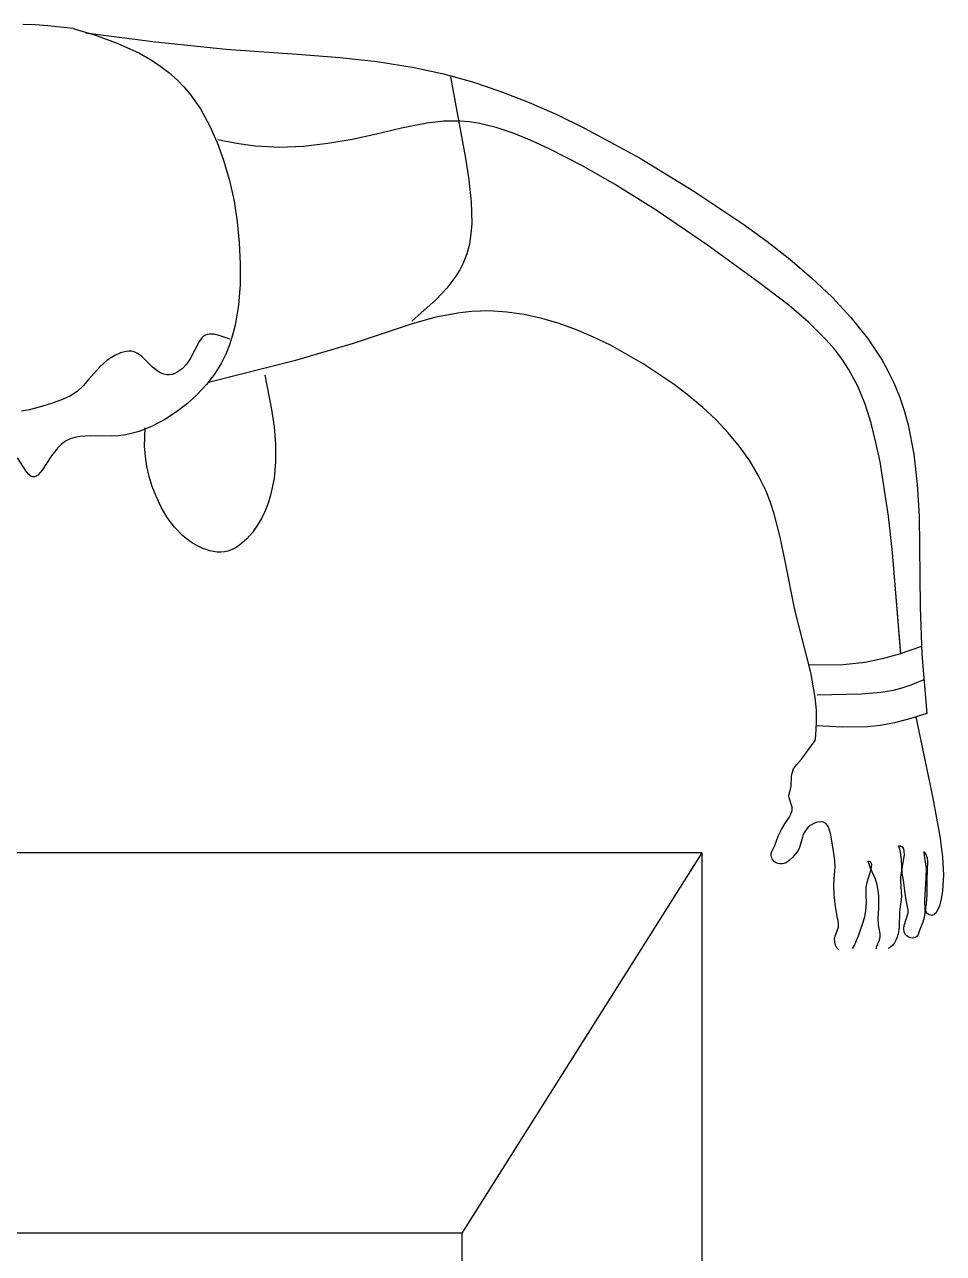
# Model space of a CAD drawing. Header units: metres. Extents: x 151 to 270, y 180 to 223.
# Drawn here: x 171.3165 to 171.5829, y 209.1448 to 209.5009 of the extents above; entities that cross this region are included whole.
import ezdxf

# ---------------------------------------------------------------- set-up
doc = ezdxf.new("R2010")
doc.units = ezdxf.units.M
doc.layers.add('1-AREA DE PRODUCCION', color=7, linetype='Continuous')

msp = doc.modelspace()

# ---------------------------------------------------------------- linework, layer by layer
at = {"layer": '1-AREA DE PRODUCCION', "color": 0, "lineweight": -2}
for p, q in [((171.31958, 209.50088), (171.31596, 209.50094)), ((171.31958, 209.50088), (171.31596, 209.50094)), ((171.32323, 209.50057), (171.31958, 209.50088)), ((171.32323, 209.50057), (171.31958, 209.50088)), ((171.33055, 209.49977), (171.32323, 209.50057)), ((171.33055, 209.49977), (171.32323, 209.50057)), ((171.33055, 209.49977), (171.33708, 209.49784)), ((171.33055, 209.49977), (171.33708, 209.49784)), ((171.33418, 209.49859), (171.3545, 209.49591)), ((171.33418, 209.49859), (171.3545, 209.49591)), ((171.33708, 209.49784), (171.34356, 209.49549)), ((171.33708, 209.49784), (171.34356, 209.49549)), ((171.34356, 209.49549), (171.34981, 209.49263)), ((171.34356, 209.49549), (171.34981, 209.49263)), ((171.3545, 209.49591), (171.37494, 209.49377)), ((171.3545, 209.49591), (171.37494, 209.49377)), ((171.34981, 209.49263), (171.35279, 209.49096)), ((171.34981, 209.49263), (171.35279, 209.49096)), ((171.37494, 209.49377), (171.39693, 209.49225)), ((171.37494, 209.49377), (171.39693, 209.49225)), ((171.39693, 209.49225), (171.40789, 209.49142)), ((171.39693, 209.49225), (171.40789, 209.49142)), ((171.40789, 209.49142), (171.41875, 209.49025)), ((171.40789, 209.49142), (171.41875, 209.49025)), ((171.35279, 209.49096), (171.35563, 209.48912)), ((171.35279, 209.49096), (171.35563, 209.48912)), ((171.35563, 209.48912), (171.35832, 209.48709)), ((171.35563, 209.48912), (171.35832, 209.48709)), ((171.41875, 209.49025), (171.42944, 209.48855)), ((171.41875, 209.49025), (171.42944, 209.48855)), ((171.42944, 209.48855), (171.43795, 209.48667)), ((171.42944, 209.48855), (171.43795, 209.48667)), ((171.35832, 209.48709), (171.36082, 209.48486)), ((171.35832, 209.48709), (171.36082, 209.48486)), ((171.36082, 209.48486), (171.36267, 209.48294)), ((171.36082, 209.48486), (171.36267, 209.48294)), ((171.43795, 209.48667), (171.44633, 209.48432)), ((171.43795, 209.48667), (171.44633, 209.48432)), ((171.44001, 209.48584), (171.44434, 209.46226)), ((171.44001, 209.48584), (171.44434, 209.46226)), ((171.44633, 209.48432), (171.4546, 209.48155)), ((171.44633, 209.48432), (171.4546, 209.48155)), ((171.36267, 209.48294), (171.36439, 209.48089)), ((171.36267, 209.48294), (171.36439, 209.48089)), ((171.36439, 209.48089), (171.36748, 209.47648)), ((171.36439, 209.48089), (171.36748, 209.47648)), ((171.4546, 209.48155), (171.46277, 209.47838)), ((171.4546, 209.48155), (171.46277, 209.47838)), ((171.46277, 209.47838), (171.47086, 209.47484)), ((171.46277, 209.47838), (171.47086, 209.47484)), ((171.36748, 209.47648), (171.37013, 209.47172)), ((171.36748, 209.47648), (171.37013, 209.47172)), ((171.47086, 209.47484), (171.47887, 209.47096)), ((171.47086, 209.47484), (171.47887, 209.47096)), ((171.37013, 209.47172), (171.37236, 209.46673)), ((171.37013, 209.47172), (171.37236, 209.46673)), ((171.42581, 209.47093), (171.4185, 209.4692)), ((171.42581, 209.47093), (171.4185, 209.4692)), ((171.4331, 209.47237), (171.42581, 209.47093)), ((171.4331, 209.47237), (171.42581, 209.47093)), ((171.43793, 209.47292), (171.4331, 209.47237)), ((171.43793, 209.47292), (171.4331, 209.47237)), ((171.44275, 209.47298), (171.43793, 209.47292)), ((171.44275, 209.47298), (171.43793, 209.47292)), ((171.44539, 209.47276), (171.44275, 209.47298)), ((171.44539, 209.47276), (171.44275, 209.47298)), ((171.44803, 209.47237), (171.44539, 209.47276)), ((171.44803, 209.47237), (171.44539, 209.47276)), ((171.45327, 209.47112), (171.44803, 209.47237)), ((171.45327, 209.47112), (171.44803, 209.47237)), ((171.45844, 209.46938), (171.45327, 209.47112)), ((171.45844, 209.46938), (171.45327, 209.47112)), ((171.47887, 209.47096), (171.49477, 209.4623)), ((171.47887, 209.47096), (171.49477, 209.4623)), ((171.37236, 209.46673), (171.37422, 209.46161)), ((171.37236, 209.46673), (171.37422, 209.46161)), ((171.37795, 209.46649), (171.37254, 209.46751)), ((171.37795, 209.46649), (171.37254, 209.46751)), ((171.38338, 209.46571), (171.37795, 209.46649)), ((171.38338, 209.46571), (171.37795, 209.46649)), ((171.40443, 209.46643), (171.3974, 209.46561)), ((171.40443, 209.46643), (171.3974, 209.46561)), ((171.41147, 209.46767), (171.40443, 209.46643)), ((171.41147, 209.46767), (171.40443, 209.46643)), ((171.4185, 209.4692), (171.41147, 209.46767)), ((171.4185, 209.4692), (171.41147, 209.46767)), ((171.46355, 209.46727), (171.45844, 209.46938)), ((171.46355, 209.46727), (171.45844, 209.46938)), ((171.46856, 209.46494), (171.46355, 209.46727)), ((171.46856, 209.46494), (171.46355, 209.46727)), ((171.39037, 209.46533), (171.38338, 209.46571)), ((171.39037, 209.46533), (171.38338, 209.46571)), ((171.3974, 209.46561), (171.39037, 209.46533)), ((171.3974, 209.46561), (171.39037, 209.46533)), ((171.47823, 209.45997), (171.46856, 209.46494)), ((171.47823, 209.45997), (171.46856, 209.46494)), ((171.37422, 209.46161), (171.37593, 209.45574)), ((171.37422, 209.46161), (171.37593, 209.45574)), ((171.44434, 209.46226), (171.44533, 209.45593)), ((171.44434, 209.46226), (171.44533, 209.45593)), ((171.48756, 209.45468), (171.47823, 209.45997)), ((171.48756, 209.45468), (171.47823, 209.45997)), ((171.49477, 209.4623), (171.51059, 209.45263)), ((171.49477, 209.4623), (171.51059, 209.45263)), ((171.37593, 209.45574), (171.37724, 209.44981)), ((171.37593, 209.45574), (171.37724, 209.44981)), ((171.44533, 209.45593), (171.44602, 209.44956)), ((171.44533, 209.45593), (171.44602, 209.44956)), ((171.49961, 209.44717), (171.48756, 209.45468)), ((171.49961, 209.44717), (171.48756, 209.45468)), ((171.51059, 209.45263), (171.5248, 209.44316)), ((171.51059, 209.45263), (171.5248, 209.44316)), ((171.37724, 209.44981), (171.37818, 209.44382)), ((171.37724, 209.44981), (171.37818, 209.44382)), ((171.44602, 209.44956), (171.44615, 209.44332)), ((171.44602, 209.44956), (171.44615, 209.44332)), ((171.51455, 209.43701), (171.49961, 209.44717)), ((171.51455, 209.43701), (171.49961, 209.44717)), ((171.37818, 209.44382), (171.37876, 209.43775)), ((171.37818, 209.44382), (171.37876, 209.43775)), ((171.44615, 209.44332), (171.44592, 209.44029)), ((171.44615, 209.44332), (171.44592, 209.44029)), ((171.5248, 209.44316), (171.53171, 209.43816)), ((171.5248, 209.44316), (171.53171, 209.43816)), ((171.37876, 209.43775), (171.37902, 209.4316)), ((171.37876, 209.43775), (171.37902, 209.4316)), ((171.44592, 209.44029), (171.44546, 209.43734)), ((171.44592, 209.44029), (171.44546, 209.43734)), ((171.53171, 209.43816), (171.53837, 209.43296)), ((171.53171, 209.43816), (171.53837, 209.43296)), ((171.44472, 209.43451), (171.44369, 209.43179)), ((171.44472, 209.43451), (171.44369, 209.43179)), ((171.44546, 209.43734), (171.44472, 209.43451)), ((171.44546, 209.43734), (171.44472, 209.43451)), ((171.52938, 209.42624), (171.51455, 209.43701)), ((171.52938, 209.42624), (171.51455, 209.43701)), ((171.37902, 209.4316), (171.37897, 209.42561)), ((171.37902, 209.4316), (171.37897, 209.42561)), ((171.44369, 209.43179), (171.44272, 209.42989)), ((171.44369, 209.43179), (171.44272, 209.42989)), ((171.53837, 209.43296), (171.54471, 209.42756)), ((171.53837, 209.43296), (171.54471, 209.42756)), ((171.44158, 209.42806), (171.43891, 209.42458)), ((171.44158, 209.42806), (171.43891, 209.42458)), ((171.44272, 209.42989), (171.44158, 209.42806)), ((171.44272, 209.42989), (171.44158, 209.42806)), ((171.54471, 209.42756), (171.55064, 209.42194)), ((171.54471, 209.42756), (171.55064, 209.42194)), ((171.37897, 209.42561), (171.37852, 209.41964)), ((171.37897, 209.42561), (171.37852, 209.41964)), ((171.43891, 209.42458), (171.43579, 209.42128)), ((171.43891, 209.42458), (171.43579, 209.42128)), ((171.5382, 209.4195), (171.52938, 209.42624)), ((171.5382, 209.4195), (171.52938, 209.42624)), ((171.43579, 209.42128), (171.42882, 209.41501)), ((171.43579, 209.42128), (171.42882, 209.41501)), ((171.55064, 209.42194), (171.55607, 209.4161)), ((171.55064, 209.42194), (171.55607, 209.4161)), ((171.37852, 209.41964), (171.37755, 209.41379)), ((171.37852, 209.41964), (171.37755, 209.41379)), ((171.44267, 209.41743), (171.43578, 209.41611)), ((171.44267, 209.41743), (171.43578, 209.41611)), ((171.44613, 209.4178), (171.44267, 209.41743)), ((171.44613, 209.4178), (171.44267, 209.41743)), ((171.45121, 209.41795), (171.44613, 209.4178)), ((171.45121, 209.41795), (171.44613, 209.4178)), ((171.45629, 209.41764), (171.45121, 209.41795)), ((171.45629, 209.41764), (171.45121, 209.41795)), ((171.46138, 209.41691), (171.45629, 209.41764)), ((171.46138, 209.41691), (171.45629, 209.41764)), ((171.46645, 209.41579), (171.46138, 209.41691)), ((171.46645, 209.41579), (171.46138, 209.41691)), ((171.5438, 209.41474), (171.5382, 209.4195)), ((171.5438, 209.41474), (171.5382, 209.4195)), ((171.37755, 209.41379), (171.37683, 209.41094)), ((171.37755, 209.41379), (171.37683, 209.41094)), ((171.42891, 209.41423), (171.4118, 209.40851)), ((171.42891, 209.41423), (171.4118, 209.40851)), ((171.43578, 209.41611), (171.42891, 209.41423)), ((171.43578, 209.41611), (171.42891, 209.41423)), ((171.47149, 209.41431), (171.46645, 209.41579)), ((171.47149, 209.41431), (171.46645, 209.41579)), ((171.4765, 209.4125), (171.47149, 209.41431)), ((171.4765, 209.4125), (171.47149, 209.41431)), ((171.54895, 209.40962), (171.5438, 209.41474)), ((171.54895, 209.40962), (171.5438, 209.41474)), ((171.55607, 209.4161), (171.56093, 209.41002)), ((171.55607, 209.4161), (171.56093, 209.41002)), ((171.36787, 209.41014), (171.367, 209.40892)), ((171.36787, 209.41014), (171.367, 209.40892)), ((171.36836, 209.4106), (171.36787, 209.41014)), ((171.36836, 209.4106), (171.36787, 209.41014)), ((171.36891, 209.41094), (171.36836, 209.4106)), ((171.36891, 209.41094), (171.36836, 209.4106)), ((171.36947, 209.41114), (171.36891, 209.41094)), ((171.36947, 209.41114), (171.36891, 209.41094)), ((171.37008, 209.41124), (171.36947, 209.41114)), ((171.37008, 209.41124), (171.36947, 209.41114)), ((171.37143, 209.41118), (171.37008, 209.41124)), ((171.37143, 209.41118), (171.37008, 209.41124)), ((171.37293, 209.41085), (171.37143, 209.41118)), ((171.37293, 209.41085), (171.37143, 209.41118)), ((171.37614, 209.40975), (171.37293, 209.41085)), ((171.37614, 209.40975), (171.37293, 209.41085)), ((171.37683, 209.41094), (171.37595, 209.40817)), ((171.37683, 209.41094), (171.37595, 209.40817)), ((171.48145, 209.4104), (171.4765, 209.4125)), ((171.48145, 209.4104), (171.4765, 209.4125)), ((171.48634, 209.40804), (171.48145, 209.4104)), ((171.48634, 209.40804), (171.48145, 209.4104)), ((171.55131, 209.40691), (171.54895, 209.40962)), ((171.55131, 209.40691), (171.54895, 209.40962)), ((171.56093, 209.41002), (171.56512, 209.40368)), ((171.56093, 209.41002), (171.56512, 209.40368)), ((171.34431, 209.4058), (171.34267, 209.40508)), ((171.34431, 209.4058), (171.34267, 209.40508)), ((171.34595, 209.40622), (171.34431, 209.4058)), ((171.34595, 209.40622), (171.34431, 209.4058)), ((171.34675, 209.40629), (171.34595, 209.40622)), ((171.34675, 209.40629), (171.34595, 209.40622)), ((171.34752, 209.40625), (171.34675, 209.40629)), ((171.34752, 209.40625), (171.34675, 209.40629)), ((171.34826, 209.40609), (171.34752, 209.40625)), ((171.34826, 209.40609), (171.34752, 209.40625)), ((171.34884, 209.40586), (171.34826, 209.40609)), ((171.34884, 209.40586), (171.34826, 209.40609)), ((171.34941, 209.40555), (171.34884, 209.40586)), ((171.34941, 209.40555), (171.34884, 209.40586)), ((171.35047, 209.40475), (171.34941, 209.40555)), ((171.35047, 209.40475), (171.34941, 209.40555)), ((171.367, 209.40892), (171.36454, 209.40411)), ((171.367, 209.40892), (171.36454, 209.40411)), ((171.37595, 209.40817), (171.37486, 209.40547)), ((171.37595, 209.40817), (171.37486, 209.40547)), ((171.4118, 209.40851), (171.39502, 209.40358)), ((171.4118, 209.40851), (171.39502, 209.40358)), ((171.49587, 209.40265), (171.48634, 209.40804)), ((171.49587, 209.40265), (171.48634, 209.40804)), ((171.55347, 209.40407), (171.55131, 209.40691)), ((171.55347, 209.40407), (171.55131, 209.40691)), ((171.34036, 209.40358), (171.33838, 209.40183)), ((171.34036, 209.40358), (171.33838, 209.40183)), ((171.34148, 209.40438), (171.34036, 209.40358)), ((171.34148, 209.40438), (171.34036, 209.40358)), ((171.34267, 209.40508), (171.34148, 209.40438)), ((171.34267, 209.40508), (171.34148, 209.40438)), ((171.3515, 209.40378), (171.35047, 209.40475)), ((171.3515, 209.40378), (171.35047, 209.40475)), ((171.35361, 209.40168), (171.3515, 209.40378)), ((171.35361, 209.40168), (171.3515, 209.40378)), ((171.36344, 209.40256), (171.36217, 209.40122)), ((171.36344, 209.40256), (171.36217, 209.40122)), ((171.36454, 209.40411), (171.36344, 209.40256)), ((171.36454, 209.40411), (171.36344, 209.40256)), ((171.39502, 209.40358), (171.36979, 209.39726)), ((171.39502, 209.40358), (171.36979, 209.39726)), ((171.37358, 209.40288), (171.37157, 209.39963)), ((171.37358, 209.40288), (171.37157, 209.39963)), ((171.37486, 209.40547), (171.37358, 209.40288)), ((171.37486, 209.40547), (171.37358, 209.40288)), ((171.50484, 209.39664), (171.49587, 209.40265)), ((171.50484, 209.39664), (171.49587, 209.40265)), ((171.55543, 209.40109), (171.55347, 209.40407)), ((171.55543, 209.40109), (171.55347, 209.40407)), ((171.56512, 209.40368), (171.56693, 209.40042)), ((171.56512, 209.40368), (171.56693, 209.40042)), ((171.33838, 209.40183), (171.33506, 209.39804)), ((171.33838, 209.40183), (171.33506, 209.39804)), ((171.35521, 209.40043), (171.35361, 209.40168)), ((171.35521, 209.40043), (171.35361, 209.40168)), ((171.35606, 209.39995), (171.35521, 209.40043)), ((171.35606, 209.39995), (171.35521, 209.40043)), ((171.35692, 209.39961), (171.35606, 209.39995)), ((171.35692, 209.39961), (171.35606, 209.39995)), ((171.35779, 209.39944), (171.35692, 209.39961)), ((171.35779, 209.39944), (171.35692, 209.39961)), ((171.35855, 209.39944), (171.35779, 209.39944)), ((171.35855, 209.39944), (171.35779, 209.39944)), ((171.3593, 209.39957), (171.35855, 209.39944)), ((171.3593, 209.39957), (171.35855, 209.39944)), ((171.36005, 209.39983), (171.3593, 209.39957)), ((171.36005, 209.39983), (171.3593, 209.39957)), ((171.36078, 209.4002), (171.36005, 209.39983)), ((171.36078, 209.4002), (171.36005, 209.39983)), ((171.36217, 209.40122), (171.36078, 209.4002)), ((171.36217, 209.40122), (171.36078, 209.4002)), ((171.37157, 209.39963), (171.36922, 209.39659)), ((171.37157, 209.39963), (171.36922, 209.39659)), ((171.38619, 209.39936), (171.38814, 209.38941)), ((171.38619, 209.39936), (171.38814, 209.38941)), ((171.55806, 209.39614), (171.55543, 209.40109)), ((171.55806, 209.39614), (171.55543, 209.40109)), ((171.56693, 209.40042), (171.56856, 209.39709)), ((171.56693, 209.40042), (171.56856, 209.39709)), ((171.33346, 209.39625), (171.3317, 209.39464)), ((171.33346, 209.39625), (171.3317, 209.39464)), ((171.33506, 209.39804), (171.33346, 209.39625)), ((171.33506, 209.39804), (171.33346, 209.39625)), ((171.36922, 209.39659), (171.36658, 209.39375)), ((171.36922, 209.39659), (171.36658, 209.39375)), ((171.5091, 209.39339), (171.50484, 209.39664)), ((171.5091, 209.39339), (171.50484, 209.39664)), ((171.5602, 209.39089), (171.55806, 209.39614)), ((171.5602, 209.39089), (171.55806, 209.39614)), ((171.56856, 209.39709), (171.57018, 209.39314)), ((171.56856, 209.39709), (171.57018, 209.39314)), ((171.32768, 209.39235), (171.32427, 209.39112)), ((171.32768, 209.39235), (171.32427, 209.39112)), ((171.32979, 209.39338), (171.32768, 209.39235)), ((171.32979, 209.39338), (171.32768, 209.39235)), ((171.3317, 209.39464), (171.32979, 209.39338)), ((171.3317, 209.39464), (171.32979, 209.39338)), ((171.36658, 209.39375), (171.36369, 209.39112)), ((171.36658, 209.39375), (171.36369, 209.39112)), ((171.51316, 209.38996), (171.5091, 209.39339)), ((171.51316, 209.38996), (171.5091, 209.39339)), ((171.57018, 209.39314), (171.57156, 209.38909)), ((171.57018, 209.39314), (171.57156, 209.38909)), ((171.3178, 209.38933), (171.31562, 209.38888)), ((171.3178, 209.38933), (171.31562, 209.38888)), ((171.32073, 209.3901), (171.3178, 209.38933)), ((171.32073, 209.3901), (171.3178, 209.38933)), ((171.32427, 209.39112), (171.32073, 209.3901)), ((171.32427, 209.39112), (171.32073, 209.3901)), ((171.36059, 209.38873), (171.35715, 209.38647)), ((171.36059, 209.38873), (171.35715, 209.38647)), ((171.36369, 209.39112), (171.36059, 209.38873)), ((171.36369, 209.39112), (171.36059, 209.38873)), ((171.38814, 209.38941), (171.38886, 209.3844)), ((171.38814, 209.38941), (171.38886, 209.3844)), ((171.51698, 209.38636), (171.51316, 209.38996)), ((171.51698, 209.38636), (171.51316, 209.38996)), ((171.56194, 209.38544), (171.5602, 209.39089)), ((171.56194, 209.38544), (171.5602, 209.39089)), ((171.57156, 209.38909), (171.57269, 209.38497)), ((171.57156, 209.38909), (171.57269, 209.38497)), ((171.35354, 209.38456), (171.34975, 209.38306)), ((171.35354, 209.38456), (171.34975, 209.38306)), ((171.35715, 209.38647), (171.35354, 209.38456)), ((171.35715, 209.38647), (171.35354, 209.38456)), ((171.38886, 209.3844), (171.38928, 209.37934)), ((171.38886, 209.3844), (171.38928, 209.37934)), ((171.52054, 209.38259), (171.51698, 209.38636)), ((171.52054, 209.38259), (171.51698, 209.38636)), ((171.56336, 209.37985), (171.56194, 209.38544)), ((171.56336, 209.37985), (171.56194, 209.38544)), ((171.57269, 209.38497), (171.57435, 209.37647)), ((171.57269, 209.38497), (171.57435, 209.37647)), ((171.32972, 209.38087), (171.3284, 209.3802)), ((171.32972, 209.38087), (171.3284, 209.3802)), ((171.3311, 209.38132), (171.32972, 209.38087)), ((171.3311, 209.38132), (171.32972, 209.38087)), ((171.33254, 209.3816), (171.3311, 209.38132)), ((171.33254, 209.3816), (171.3311, 209.38132)), ((171.33554, 209.38177), (171.33254, 209.3816)), ((171.33554, 209.38177), (171.33254, 209.3816)), ((171.3417, 209.38163), (171.33554, 209.38177)), ((171.3417, 209.38163), (171.33554, 209.38177)), ((171.34377, 209.38177), (171.3417, 209.38163)), ((171.34377, 209.38177), (171.3417, 209.38163)), ((171.34581, 209.38206), (171.34377, 209.38177)), ((171.34581, 209.38206), (171.34377, 209.38177)), ((171.3478, 209.38249), (171.34581, 209.38206)), ((171.3478, 209.38249), (171.34581, 209.38206)), ((171.34975, 209.38306), (171.3478, 209.38249)), ((171.34975, 209.38306), (171.3478, 209.38249)), ((171.35131, 209.37876), (171.35142, 209.3841)), ((171.35131, 209.37876), (171.35142, 209.3841)), ((171.52381, 209.37864), (171.52054, 209.38259)), ((171.52381, 209.37864), (171.52054, 209.38259)), ((171.32616, 209.37828), (171.32435, 209.37592)), ((171.32616, 209.37828), (171.32435, 209.37592)), ((171.32715, 209.37927), (171.32616, 209.37828)), ((171.32715, 209.37927), (171.32616, 209.37828)), ((171.3284, 209.3802), (171.32715, 209.37927)), ((171.3284, 209.3802), (171.32715, 209.37927)), ((171.35152, 209.3758), (171.35131, 209.37876)), ((171.35152, 209.3758), (171.35131, 209.37876)), ((171.38928, 209.37934), (171.38928, 209.37421)), ((171.38928, 209.37934), (171.38928, 209.37421)), ((171.52674, 209.37451), (171.52381, 209.37864)), ((171.52674, 209.37451), (171.52381, 209.37864)), ((171.56453, 209.37421), (171.56336, 209.37985)), ((171.56453, 209.37421), (171.56336, 209.37985)), ((171.31703, 209.37132), (171.31446, 209.37537)), ((171.31703, 209.37132), (171.31446, 209.37537)), ((171.32435, 209.37592), (171.32157, 209.37178)), ((171.32435, 209.37592), (171.32157, 209.37178)), ((171.35198, 209.37285), (171.35152, 209.3758)), ((171.35198, 209.37285), (171.35152, 209.3758)), ((171.38928, 209.37421), (171.38883, 209.36936)), ((171.38928, 209.37421), (171.38883, 209.36936)), ((171.52931, 209.37019), (171.52674, 209.37451)), ((171.52931, 209.37019), (171.52674, 209.37451)), ((171.56701, 209.35844), (171.56453, 209.37421)), ((171.56701, 209.35844), (171.56453, 209.37421)), ((171.57435, 209.37647), (171.57534, 209.36766)), ((171.57435, 209.37647), (171.57534, 209.36766)), ((171.31772, 209.37054), (171.31703, 209.37132)), ((171.31772, 209.37054), (171.31703, 209.37132)), ((171.3184, 209.37002), (171.31772, 209.37054)), ((171.3184, 209.37002), (171.31772, 209.37054)), ((171.31875, 209.36989), (171.3184, 209.37002)), ((171.31875, 209.36989), (171.3184, 209.37002)), ((171.31969, 209.36998), (171.31939, 209.36988)), ((171.31969, 209.36998), (171.31939, 209.36988)), ((171.3203, 209.37038), (171.31969, 209.36998)), ((171.3203, 209.37038), (171.31969, 209.36998)), ((171.32093, 209.371), (171.3203, 209.37038)), ((171.32093, 209.371), (171.3203, 209.37038)), ((171.32157, 209.37178), (171.32093, 209.371)), ((171.32157, 209.37178), (171.32093, 209.371)), ((171.35266, 209.36995), (171.35198, 209.37285)), ((171.35266, 209.36995), (171.35198, 209.37285)), ((171.35354, 209.36707), (171.35266, 209.36995)), ((171.35354, 209.36707), (171.35266, 209.36995)), ((171.53148, 209.36569), (171.52931, 209.37019)), ((171.53148, 209.36569), (171.52931, 209.37019)), ((171.31909, 209.36984), (171.31875, 209.36989)), ((171.31909, 209.36984), (171.31875, 209.36989)), ((171.31939, 209.36988), (171.31909, 209.36984)), ((171.31939, 209.36988), (171.31909, 209.36984)), ((171.35462, 209.36426), (171.35354, 209.36707)), ((171.35462, 209.36426), (171.35354, 209.36707)), ((171.38883, 209.36936), (171.38784, 209.36457)), ((171.38883, 209.36936), (171.38784, 209.36457)), ((171.57534, 209.36766), (171.57584, 209.35855)), ((171.57534, 209.36766), (171.57584, 209.35855)), ((171.35609, 209.36109), (171.35462, 209.36426)), ((171.35609, 209.36109), (171.35462, 209.36426)), ((171.38784, 209.36457), (171.38713, 209.36224)), ((171.38784, 209.36457), (171.38713, 209.36224)), ((171.53274, 209.36248), (171.53148, 209.36569)), ((171.53274, 209.36248), (171.53148, 209.36569)), ((171.35784, 209.35807), (171.35609, 209.36109)), ((171.35784, 209.35807), (171.35609, 209.36109)), ((171.38625, 209.35998), (171.38521, 209.35781)), ((171.38625, 209.35998), (171.38521, 209.35781)), ((171.38713, 209.36224), (171.38625, 209.35998)), ((171.38713, 209.36224), (171.38625, 209.35998)), ((171.53382, 209.35919), (171.53274, 209.36248)), ((171.53382, 209.35919), (171.53274, 209.36248)), ((171.35992, 209.35528), (171.35784, 209.35807)), ((171.35992, 209.35528), (171.35784, 209.35807)), ((171.38398, 209.35573), (171.38256, 209.35377)), ((171.38398, 209.35573), (171.38256, 209.35377)), ((171.38521, 209.35781), (171.38398, 209.35573)), ((171.38521, 209.35781), (171.38398, 209.35573)), ((171.53559, 209.35241), (171.53382, 209.35919)), ((171.53559, 209.35241), (171.53382, 209.35919)), ((171.56819, 209.34795), (171.56701, 209.35844)), ((171.56819, 209.34795), (171.56701, 209.35844)), ((171.57584, 209.35855), (171.57617, 209.33223)), ((171.57584, 209.35855), (171.57617, 209.33223)), ((171.36235, 209.35279), (171.35992, 209.35528)), ((171.36235, 209.35279), (171.35992, 209.35528)), ((171.36373, 209.35168), (171.36235, 209.35279)), ((171.36373, 209.35168), (171.36235, 209.35279)), ((171.38256, 209.35377), (171.38095, 209.35195)), ((171.38256, 209.35377), (171.38095, 209.35195)), ((171.53702, 209.34545), (171.53559, 209.35241)), ((171.53702, 209.34545), (171.53559, 209.35241)), ((171.36521, 209.35066), (171.36373, 209.35168)), ((171.36521, 209.35066), (171.36373, 209.35168)), ((171.36665, 209.34984), (171.36521, 209.35066)), ((171.36665, 209.34984), (171.36521, 209.35066)), ((171.36817, 209.34913), (171.36665, 209.34984)), ((171.36817, 209.34913), (171.36665, 209.34984)), ((171.37026, 209.34843), (171.36817, 209.34913)), ((171.37026, 209.34843), (171.36817, 209.34913)), ((171.37665, 209.34878), (171.37543, 209.34834)), ((171.37665, 209.34878), (171.37543, 209.34834)), ((171.37781, 209.34939), (171.37665, 209.34878)), ((171.37781, 209.34939), (171.37665, 209.34878)), ((171.37892, 209.35014), (171.37781, 209.34939)), ((171.37892, 209.35014), (171.37781, 209.34939)), ((171.38095, 209.35195), (171.37892, 209.35014)), ((171.38095, 209.35195), (171.37892, 209.35014)), ((171.37237, 209.34808), (171.37026, 209.34843)), ((171.37237, 209.34808), (171.37026, 209.34843)), ((171.37341, 209.34805), (171.37237, 209.34808)), ((171.37341, 209.34805), (171.37237, 209.34808)), ((171.37443, 209.34814), (171.37341, 209.34805)), ((171.37443, 209.34814), (171.37341, 209.34805)), ((171.37543, 209.34834), (171.37443, 209.34814)), ((171.37543, 209.34834), (171.37443, 209.34814)), ((171.53985, 209.33132), (171.53702, 209.34545)), ((171.53985, 209.33132), (171.53702, 209.34545)), ((171.57057, 209.31868), (171.56819, 209.34795)), ((171.57059, 209.31848), (171.56819, 209.34795)), ((171.54445, 209.31313), (171.53985, 209.33132)), ((171.54445, 209.31313), (171.53985, 209.33132)), ((171.57617, 209.33223), (171.57665, 209.31846)), ((171.57617, 209.33223), (171.57665, 209.31846)), ((171.57652, 209.32072), (171.57007, 209.31851)), ((171.57652, 209.32072), (171.57007, 209.31851)), ((171.5652, 209.31711), (171.56026, 209.31608)), ((171.5652, 209.31711), (171.56026, 209.31608)), ((171.57007, 209.31851), (171.5652, 209.31711)), ((171.57007, 209.31851), (171.5652, 209.31711)), ((171.57665, 209.31846), (171.57808, 209.30127)), ((171.5538, 209.31544), (171.54396, 209.31528)), ((171.5538, 209.31544), (171.54396, 209.31528)), ((171.54573, 209.3059), (171.54445, 209.31313)), ((171.54573, 209.3059), (171.54445, 209.31313)), ((171.56026, 209.31608), (171.5538, 209.31544)), ((171.56026, 209.31608), (171.5538, 209.31544)), ((171.57346, 209.30955), (171.5711, 209.30872)), ((171.57346, 209.30955), (171.5711, 209.30872)), ((171.57727, 209.31107), (171.57346, 209.30955)), ((171.54607, 209.30227), (171.54573, 209.3059)), ((171.54607, 209.30227), (171.54573, 209.3059)), ((171.55903, 209.30688), (171.54633, 209.30659)), ((171.55903, 209.30688), (171.54633, 209.30659)), ((171.56491, 209.30741), (171.55903, 209.30688)), ((171.56491, 209.30741), (171.55903, 209.30688)), ((171.56835, 209.308), (171.56491, 209.30741)), ((171.56835, 209.308), (171.56491, 209.30741)), ((171.5711, 209.30872), (171.56835, 209.308)), ((171.5711, 209.30872), (171.56835, 209.308)), ((171.54614, 209.29864), (171.54607, 209.30227)), ((171.54614, 209.29864), (171.54607, 209.30227)), ((171.57276, 209.29963), (171.56876, 209.29857)), ((171.57276, 209.29963), (171.56876, 209.29857)), ((171.57808, 209.30127), (171.57276, 209.29963)), ((171.57808, 209.30127), (171.57276, 209.29963)), ((171.57489, 209.30029), (171.5798, 209.27673)), ((171.5459, 209.29499), (171.54614, 209.29864)), ((171.5459, 209.29499), (171.54614, 209.29864)), ((171.55361, 209.29731), (171.54612, 209.29769)), ((171.55361, 209.29731), (171.54612, 209.29769)), ((171.56104, 209.2974), (171.55361, 209.29731)), ((171.56104, 209.2974), (171.55361, 209.29731)), ((171.56471, 209.29779), (171.56104, 209.2974)), ((171.56471, 209.29779), (171.56104, 209.2974)), ((171.56876, 209.29857), (171.56471, 209.29779)), ((171.56876, 209.29857), (171.56471, 209.29779)), ((171.54177, 209.28805), (171.54568, 209.29343)), ((171.54568, 209.29342), (171.5459, 209.29499)), ((171.54568, 209.29342), (171.5459, 209.29499)), ((171.54031, 209.28643), (171.54177, 209.28805)), ((171.53902, 209.284), (171.53949, 209.28524)), ((171.53902, 209.284), (171.53949, 209.28524)), ((171.53949, 209.28524), (171.54031, 209.28643)), ((171.53949, 209.28524), (171.54031, 209.28643)), ((171.53875, 209.28021), (171.53887, 209.28312)), ((171.53875, 209.28021), (171.53887, 209.28312)), ((171.53887, 209.28312), (171.53902, 209.284)), ((171.53887, 209.28312), (171.53902, 209.284)), ((171.53813, 209.27748), (171.53875, 209.28021)), ((171.53813, 209.27748), (171.53875, 209.28021)), ((171.53815, 209.27681), (171.53813, 209.27748)), ((171.53903, 209.27415), (171.53815, 209.27681)), ((171.53903, 209.27415), (171.53815, 209.27681)), ((171.53906, 209.27365), (171.53903, 209.27415)), ((171.53906, 209.27365), (171.53903, 209.27415)), ((171.5798, 209.27673), (171.58201, 209.26514)), ((171.5798, 209.27673), (171.58201, 209.26514)), ((171.53695, 209.26929), (171.53819, 209.27119)), ((171.53695, 209.26929), (171.53819, 209.27119)), ((171.53819, 209.27119), (171.5387, 209.27217)), ((171.53819, 209.27119), (171.5387, 209.27217)), ((171.5387, 209.27217), (171.53901, 209.27316)), ((171.5387, 209.27217), (171.53901, 209.27316)), ((171.53901, 209.27316), (171.53906, 209.27365)), ((171.53901, 209.27316), (171.53906, 209.27365)), ((171.53502, 209.26573), (171.53597, 209.26765)), ((171.53502, 209.26573), (171.53597, 209.26765)), ((171.53597, 209.26765), (171.53695, 209.26929)), ((171.53597, 209.26765), (171.53695, 209.26929)), ((171.54262, 209.26692), (171.54227, 209.26619)), ((171.54262, 209.26692), (171.54227, 209.26619)), ((171.54307, 209.26761), (171.54262, 209.26692)), ((171.54307, 209.26761), (171.54262, 209.26692)), ((171.54362, 209.26824), (171.54307, 209.26761)), ((171.54362, 209.26824), (171.54307, 209.26761)), ((171.54428, 209.2688), (171.54362, 209.26824)), ((171.54428, 209.2688), (171.54362, 209.26824)), ((171.5455, 209.26949), (171.54428, 209.2688)), ((171.5455, 209.26949), (171.54428, 209.2688)), ((171.54639, 209.26977), (171.5455, 209.26949)), ((171.54639, 209.26977), (171.5455, 209.26949)), ((171.54726, 209.26989), (171.54639, 209.26977)), ((171.54726, 209.26989), (171.54639, 209.26977)), ((171.54806, 209.26978), (171.54726, 209.26989)), ((171.54806, 209.26978), (171.54726, 209.26989)), ((171.54842, 209.26964), (171.54806, 209.26978)), ((171.54842, 209.26964), (171.54806, 209.26978)), ((171.54872, 209.26945), (171.54842, 209.26964)), ((171.54872, 209.26945), (171.54842, 209.26964)), ((171.54899, 209.2692), (171.54872, 209.26945)), ((171.54899, 209.2692), (171.54872, 209.26945)), ((171.54945, 209.26857), (171.54899, 209.2692)), ((171.54945, 209.26857), (171.54899, 209.2692)), ((171.54981, 209.26782), (171.54945, 209.26857)), ((171.54981, 209.26782), (171.54945, 209.26857)), ((171.55031, 209.26614), (171.54981, 209.26782)), ((171.55031, 209.26614), (171.54981, 209.26782)), ((171.53407, 209.26303), (171.53502, 209.26573)), ((171.53407, 209.26303), (171.53502, 209.26573)), ((171.54201, 209.26542), (171.54123, 209.26245)), ((171.54201, 209.26542), (171.54123, 209.26245)), ((171.54227, 209.26619), (171.54201, 209.26542)), ((171.54227, 209.26619), (171.54201, 209.26542)), ((171.55106, 209.26143), (171.55031, 209.26614)), ((171.55106, 209.26143), (171.55031, 209.26614)), ((171.58201, 209.26514), (171.58268, 209.2597)), ((171.58201, 209.26514), (171.58268, 209.2597)), ((171.513, 209.26091), (171.113, 209.26091)), ((171.513, 208.66091), (171.513, 209.26091)), ((171.53295, 209.2601), (171.53299, 209.26069)), ((171.53295, 209.2601), (171.53299, 209.26069)), ((171.53303, 209.25971), (171.53295, 209.2601)), ((171.53303, 209.25971), (171.53295, 209.2601)), ((171.53299, 209.26069), (171.53317, 209.26128)), ((171.53299, 209.26069), (171.53317, 209.26128)), ((171.53318, 209.25933), (171.53303, 209.25971)), ((171.53318, 209.25933), (171.53303, 209.25971)), ((171.53317, 209.26128), (171.53407, 209.26303)), ((171.53317, 209.26128), (171.53407, 209.26303)), ((171.53912, 209.25959), (171.53823, 209.25869)), ((171.53912, 209.25959), (171.53823, 209.25869)), ((171.53993, 209.26051), (171.53912, 209.25959)), ((171.53993, 209.26051), (171.53912, 209.25959)), ((171.54078, 209.26163), (171.53993, 209.26051)), ((171.54078, 209.26163), (171.53993, 209.26051)), ((171.54123, 209.26245), (171.54078, 209.26163)), ((171.54123, 209.26245), (171.54078, 209.26163)), ((171.55139, 209.25872), (171.55106, 209.26143)), ((171.55139, 209.25872), (171.55106, 209.26143)), ((171.57028, 209.26196), (171.56992, 209.26293)), ((171.56992, 209.26293), (171.57033, 209.2629)), ((171.56992, 209.26293), (171.57033, 209.2629)), ((171.57028, 209.26196), (171.56992, 209.26293)), ((171.57051, 209.26097), (171.57028, 209.26196)), ((171.57051, 209.26097), (171.57028, 209.26196)), ((171.57033, 209.2629), (171.57067, 209.26279)), ((171.57033, 209.2629), (171.57067, 209.26279)), ((171.57149, 209.26036), (171.5705, 209.25398)), ((171.57149, 209.26036), (171.5705, 209.25398)), ((171.57073, 209.25895), (171.57051, 209.26097)), ((171.57073, 209.25895), (171.57051, 209.26097)), ((171.57067, 209.26279), (171.57095, 209.26261)), ((171.57067, 209.26279), (171.57095, 209.26261)), ((171.57095, 209.26261), (171.57116, 209.26237)), ((171.57095, 209.26261), (171.57116, 209.26237)), ((171.57116, 209.26237), (171.57132, 209.26207)), ((171.57116, 209.26237), (171.57132, 209.26207)), ((171.57132, 209.26207), (171.57148, 209.26131)), ((171.57132, 209.26207), (171.57148, 209.26131)), ((171.57148, 209.26131), (171.57149, 209.26036)), ((171.57148, 209.26131), (171.57149, 209.26036)), ((171.57726, 209.26112), (171.57725, 209.2608)), ((171.57726, 209.26112), (171.57725, 209.2608)), ((171.57725, 209.2608), (171.57757, 209.25884)), ((171.57725, 209.2608), (171.57757, 209.25884)), ((171.57728, 209.26116), (171.57726, 209.26112)), ((171.57728, 209.26116), (171.57726, 209.26112)), ((171.5773, 209.26118), (171.57728, 209.26116)), ((171.5773, 209.26118), (171.57728, 209.26116)), ((171.57731, 209.26118), (171.5773, 209.26118)), ((171.57731, 209.26118), (171.5773, 209.26118)), ((171.57732, 209.26119), (171.57731, 209.26118)), ((171.57732, 209.26119), (171.57731, 209.26118)), ((171.57734, 209.26119), (171.57732, 209.26119)), ((171.57734, 209.26119), (171.57732, 209.26119)), ((171.57736, 209.26118), (171.57734, 209.26119)), ((171.57736, 209.26118), (171.57734, 209.26119)), ((171.57768, 209.2608), (171.57736, 209.26118)), ((171.57768, 209.2608), (171.57736, 209.26118)), ((171.57804, 209.26014), (171.57768, 209.2608)), ((171.57804, 209.26014), (171.57768, 209.2608)), ((171.57833, 209.25934), (171.57804, 209.26014)), ((171.57833, 209.25934), (171.57804, 209.26014)), ((171.58268, 209.2597), (171.58292, 209.25458)), ((171.58268, 209.2597), (171.58292, 209.25458)), ((171.53339, 209.25897), (171.53318, 209.25933)), ((171.53339, 209.25897), (171.53318, 209.25933)), ((171.53398, 209.25834), (171.53339, 209.25897)), ((171.53398, 209.25834), (171.53339, 209.25897)), ((171.53446, 209.25804), (171.53398, 209.25834)), ((171.53446, 209.25804), (171.53398, 209.25834)), ((171.53499, 209.25782), (171.53446, 209.25804)), ((171.53499, 209.25782), (171.53446, 209.25804)), ((171.53555, 209.25771), (171.53499, 209.25782)), ((171.53555, 209.25771), (171.53499, 209.25782)), ((171.53611, 209.25769), (171.53555, 209.25771)), ((171.53611, 209.25769), (171.53555, 209.25771)), ((171.53665, 209.25778), (171.53611, 209.25769)), ((171.53665, 209.25778), (171.53611, 209.25769)), ((171.53722, 209.25799), (171.53665, 209.25778)), ((171.53722, 209.25799), (171.53665, 209.25778)), ((171.53774, 209.25831), (171.53722, 209.25799)), ((171.53774, 209.25831), (171.53722, 209.25799)), ((171.53823, 209.25869), (171.53774, 209.25831)), ((171.53823, 209.25869), (171.53774, 209.25831)), ((171.5512, 209.25336), (171.55148, 209.2569)), ((171.5512, 209.25336), (171.55148, 209.2569)), ((171.55148, 209.2569), (171.55139, 209.25872)), ((171.55148, 209.2569), (171.55139, 209.25872)), ((171.56182, 209.25605), (171.56071, 209.25233)), ((171.56182, 209.25605), (171.56071, 209.25233)), ((171.56106, 209.25853), (171.56134, 209.25851)), ((171.56106, 209.25853), (171.56134, 209.25851)), ((171.5618, 209.25651), (171.56106, 209.25853)), ((171.5618, 209.25651), (171.56106, 209.25853)), ((171.56134, 209.25851), (171.56157, 209.25844)), ((171.56134, 209.25851), (171.56157, 209.25844)), ((171.56157, 209.25844), (171.56175, 209.25832)), ((171.56157, 209.25844), (171.56175, 209.25832)), ((171.56175, 209.25832), (171.56188, 209.25815)), ((171.56175, 209.25832), (171.56188, 209.25815)), ((171.56319, 209.25328), (171.5618, 209.25651)), ((171.56319, 209.25328), (171.5618, 209.25651)), ((171.56203, 209.25742), (171.56182, 209.25605)), ((171.56203, 209.25742), (171.56182, 209.25605)), ((171.56188, 209.25815), (171.56197, 209.25794)), ((171.56188, 209.25815), (171.56197, 209.25794)), ((171.56197, 209.25794), (171.56203, 209.25742)), ((171.56197, 209.25794), (171.56203, 209.25742)), ((171.57098, 209.2549), (171.57073, 209.25895)), ((171.57098, 209.2549), (171.57073, 209.25895)), ((171.57757, 209.25884), (171.57788, 209.2564)), ((171.57757, 209.25884), (171.57788, 209.2564)), ((171.57788, 209.2564), (171.57783, 209.25369)), ((171.57788, 209.2564), (171.57783, 209.25369)), ((171.57818, 209.25264), (171.57828, 209.25646)), ((171.57818, 209.25264), (171.57828, 209.25646)), ((171.57828, 209.25646), (171.57844, 209.25787)), ((171.57828, 209.25646), (171.57844, 209.25787)), ((171.57844, 209.25859), (171.57833, 209.25934)), ((171.57844, 209.25859), (171.57833, 209.25934)), ((171.57844, 209.25787), (171.57844, 209.25859)), ((171.57844, 209.25787), (171.57844, 209.25859)), ((171.55113, 209.25115), (171.5512, 209.25336)), ((171.55113, 209.25115), (171.5512, 209.25336)), ((171.56369, 209.25168), (171.56319, 209.25328)), ((171.56369, 209.25168), (171.56319, 209.25328)), ((171.5705, 209.25398), (171.57046, 209.25263)), ((171.5705, 209.25398), (171.57046, 209.25263)), ((171.57046, 209.25263), (171.57077, 209.24812)), ((171.57046, 209.25263), (171.57077, 209.24812)), ((171.57135, 209.253), (171.57098, 209.2549)), ((171.57135, 209.253), (171.57098, 209.2549)), ((171.57174, 209.2499), (171.57135, 209.253)), ((171.57174, 209.2499), (171.57135, 209.253)), ((171.57783, 209.25369), (171.57745, 209.24718)), ((171.57783, 209.25369), (171.57745, 209.24718)), ((171.57824, 209.24896), (171.57818, 209.25264)), ((171.57824, 209.24896), (171.57818, 209.25264)), ((171.58292, 209.25458), (171.58264, 209.24982)), ((171.58292, 209.25458), (171.58264, 209.24982)), ((171.55123, 209.24893), (171.55113, 209.25115)), ((171.55123, 209.24893), (171.55113, 209.25115)), ((171.55151, 209.246), (171.55123, 209.24893)), ((171.55151, 209.246), (171.55123, 209.24893)), ((171.56045, 209.25095), (171.56038, 209.24861)), ((171.56045, 209.25095), (171.56038, 209.24861)), ((171.56071, 209.25233), (171.56045, 209.25095)), ((171.56071, 209.25233), (171.56045, 209.25095)), ((171.564, 209.25002), (171.56369, 209.25168)), ((171.564, 209.25002), (171.56369, 209.25168)), ((171.56418, 209.24832), (171.564, 209.25002)), ((171.56418, 209.24832), (171.564, 209.25002)), ((171.57212, 209.24723), (171.57174, 209.2499)), ((171.57212, 209.24723), (171.57174, 209.2499)), ((171.57796, 209.24605), (171.57824, 209.24896)), ((171.57796, 209.24605), (171.57824, 209.24896)), ((171.58264, 209.24982), (171.58227, 209.24759)), ((171.58264, 209.24982), (171.58227, 209.24759)), ((171.55207, 209.24248), (171.55151, 209.246)), ((171.55207, 209.24248), (171.55151, 209.246)), ((171.56049, 209.24646), (171.56032, 209.24417)), ((171.56049, 209.24646), (171.56032, 209.24417)), ((171.56038, 209.24861), (171.56049, 209.24646)), ((171.56038, 209.24861), (171.56049, 209.24646)), ((171.56417, 209.24489), (171.56418, 209.24832)), ((171.56417, 209.24489), (171.56418, 209.24832)), ((171.57077, 209.24812), (171.57018, 209.24381)), ((171.57077, 209.24812), (171.57018, 209.24381)), ((171.5727, 209.24429), (171.57212, 209.24723)), ((171.5727, 209.24429), (171.57212, 209.24723)), ((171.57745, 209.24718), (171.57754, 209.24463)), ((171.57745, 209.24718), (171.57754, 209.24463)), ((171.57783, 209.24517), (171.57796, 209.24605)), ((171.57783, 209.24517), (171.57796, 209.24605)), ((171.58174, 209.24546), (171.58111, 209.24417)), ((171.58174, 209.24546), (171.58111, 209.24417)), ((171.58227, 209.24759), (171.58174, 209.24546)), ((171.58227, 209.24759), (171.58174, 209.24546)), ((171.55235, 209.24123), (171.55207, 209.24248)), ((171.55235, 209.24123), (171.55207, 209.24248)), ((171.56002, 209.24241), (171.55959, 209.24071)), ((171.56002, 209.24241), (171.55959, 209.24071)), ((171.56032, 209.24417), (171.56002, 209.24241)), ((171.56032, 209.24417), (171.56002, 209.24241)), ((171.56399, 209.24194), (171.56417, 209.24489)), ((171.56399, 209.24194), (171.56417, 209.24489)), ((171.56409, 209.24002), (171.56399, 209.24194)), ((171.56409, 209.24002), (171.56399, 209.24194)), ((171.57018, 209.24381), (171.57009, 209.23941)), ((171.57018, 209.24381), (171.57009, 209.23941)), ((171.57153, 209.23984), (171.57268, 209.24357)), ((171.57153, 209.23984), (171.57268, 209.24357)), ((171.57268, 209.24357), (171.5727, 209.24429)), ((171.57268, 209.24357), (171.5727, 209.24429)), ((171.57736, 209.24222), (171.57694, 209.24083)), ((171.57736, 209.24222), (171.57694, 209.24083)), ((171.57752, 209.2434), (171.57736, 209.24222)), ((171.57752, 209.2434), (171.57736, 209.24222)), ((171.57754, 209.24463), (171.57752, 209.2434)), ((171.57754, 209.24463), (171.57752, 209.2434)), ((171.5778, 209.24432), (171.57783, 209.24517)), ((171.5778, 209.24432), (171.57783, 209.24517)), ((171.57791, 209.24381), (171.5778, 209.24432)), ((171.57791, 209.24381), (171.5778, 209.24432)), ((171.57818, 209.24337), (171.57791, 209.24381)), ((171.57818, 209.24337), (171.57791, 209.24381)), ((171.57845, 209.24314), (171.57818, 209.24337)), ((171.57845, 209.24314), (171.57818, 209.24337)), ((171.57878, 209.24297), (171.57845, 209.24314)), ((171.57878, 209.24297), (171.57845, 209.24314)), ((171.57914, 209.24285), (171.57878, 209.24297)), ((171.57914, 209.24285), (171.57878, 209.24297)), ((171.57951, 209.2428), (171.57914, 209.24285)), ((171.57951, 209.2428), (171.57914, 209.24285)), ((171.57985, 209.24283), (171.57951, 209.2428)), ((171.57985, 209.24283), (171.57951, 209.2428)), ((171.58013, 209.24294), (171.57985, 209.24283)), ((171.58013, 209.24294), (171.57985, 209.24283)), ((171.58037, 209.2431), (171.58013, 209.24294)), ((171.58037, 209.2431), (171.58013, 209.24294)), ((171.58078, 209.24357), (171.58037, 209.2431)), ((171.58078, 209.24357), (171.58037, 209.2431)), ((171.58111, 209.24417), (171.58078, 209.24357)), ((171.58111, 209.24417), (171.58078, 209.24357)), ((171.5515, 209.23674), (171.55245, 209.23939)), ((171.5515, 209.23674), (171.55245, 209.23939)), ((171.5525, 209.23998), (171.55235, 209.24123)), ((171.5525, 209.23998), (171.55235, 209.24123)), ((171.55245, 209.23939), (171.5525, 209.23998)), ((171.55245, 209.23939), (171.5525, 209.23998)), ((171.55959, 209.24071), (171.55816, 209.23672)), ((171.55959, 209.24071), (171.55816, 209.23672)), ((171.56454, 209.23746), (171.56409, 209.24002)), ((171.56454, 209.23746), (171.56409, 209.24002)), ((171.57009, 209.23941), (171.56978, 209.23747)), ((171.57009, 209.23941), (171.56978, 209.23747)), ((171.57143, 209.23887), (171.57153, 209.23984)), ((171.57143, 209.23887), (171.57153, 209.23984)), ((171.57157, 209.23796), (171.57143, 209.23887)), ((171.57157, 209.23796), (171.57143, 209.23887)), ((171.5761, 209.23866), (171.57571, 209.23758)), ((171.5761, 209.23866), (171.57571, 209.23758)), ((171.57694, 209.24083), (171.5761, 209.23866)), ((171.57694, 209.24083), (171.5761, 209.23866)), ((171.55137, 209.23589), (171.5515, 209.23674)), ((171.55137, 209.23589), (171.5515, 209.23674)), ((171.55141, 209.23503), (171.55137, 209.23589)), ((171.55141, 209.23503), (171.55137, 209.23589)), ((171.55162, 209.23419), (171.55141, 209.23503)), ((171.55162, 209.23419), (171.55141, 209.23503)), ((171.55816, 209.23672), (171.55715, 209.23428)), ((171.55816, 209.23672), (171.55715, 209.23428)), ((171.56355, 209.23372), (171.56434, 209.23564)), ((171.56355, 209.23372), (171.56434, 209.23564)), ((171.56434, 209.23564), (171.56453, 209.23657)), ((171.56434, 209.23564), (171.56453, 209.23657)), ((171.56453, 209.23657), (171.56454, 209.23746)), ((171.56453, 209.23657), (171.56454, 209.23746)), ((171.56868, 209.2348), (171.56811, 209.23406)), ((171.56868, 209.2348), (171.56811, 209.23406)), ((171.56914, 209.23563), (171.56868, 209.2348)), ((171.56914, 209.23563), (171.56868, 209.2348)), ((171.5695, 209.23652), (171.56914, 209.23563)), ((171.5695, 209.23652), (171.56914, 209.23563)), ((171.56978, 209.23747), (171.5695, 209.23652)), ((171.56978, 209.23747), (171.5695, 209.23652)), ((171.57174, 209.23754), (171.57157, 209.23796)), ((171.57174, 209.23754), (171.57157, 209.23796)), ((171.57198, 209.23716), (171.57174, 209.23754)), ((171.57198, 209.23716), (171.57174, 209.23754)), ((171.5723, 209.23682), (171.57198, 209.23716)), ((171.5723, 209.23682), (171.57198, 209.23716)), ((171.57276, 209.23652), (171.5723, 209.23682)), ((171.57276, 209.23652), (171.5723, 209.23682)), ((171.57328, 209.23631), (171.57276, 209.23652)), ((171.57328, 209.23631), (171.57276, 209.23652)), ((171.57382, 209.23622), (171.57328, 209.23631)), ((171.57382, 209.23622), (171.57328, 209.23631)), ((171.57434, 209.23624), (171.57382, 209.23622)), ((171.57434, 209.23624), (171.57382, 209.23622)), ((171.5748, 209.23639), (171.57434, 209.23624)), ((171.5748, 209.23639), (171.57434, 209.23624)), ((171.57519, 209.23668), (171.5748, 209.23639)), ((171.57519, 209.23668), (171.5748, 209.23639)), ((171.57548, 209.23709), (171.57519, 209.23668)), ((171.57548, 209.23709), (171.57519, 209.23668)), ((171.57571, 209.23758), (171.57548, 209.23709)), ((171.57571, 209.23758), (171.57548, 209.23709)), ((171.55201, 209.23343), (171.55162, 209.23419)), ((171.55201, 209.23343), (171.55162, 209.23419)), ((171.55257, 209.2328), (171.55201, 209.23343)), ((171.55257, 209.2328), (171.55201, 209.23343)), ((171.55715, 209.23428), (171.5565, 209.23322)), ((171.55715, 209.23428), (171.5565, 209.23322)), ((171.5635, 209.23331), (171.56355, 209.23372)), ((171.5635, 209.23331), (171.56355, 209.23372)), ((171.56354, 209.23314), (171.5635, 209.23331)), ((171.56354, 209.23314), (171.5635, 209.23331)), ((171.56756, 209.23359), (171.56687, 209.23319)), ((171.56756, 209.23359), (171.56687, 209.23319)), ((171.56811, 209.23406), (171.56756, 209.23359)), ((171.56811, 209.23406), (171.56756, 209.23359))]:
    msp.add_line(p, q, dxfattribs=at)
at = {"layer": '1-AREA DE PRODUCCION', "color": 0, "linetype": 'ByBlock'}
msp.add_line((171.44335, 209.15067), (171.513, 209.26091), dxfattribs=at)
msp.add_lwpolyline([(171.19457, 209.15067), (171.19457, 208.71771), (171.44335, 208.71771), (171.44335, 209.15067)], close=True, dxfattribs=at)

doc.saveas('drawing.dxf')
